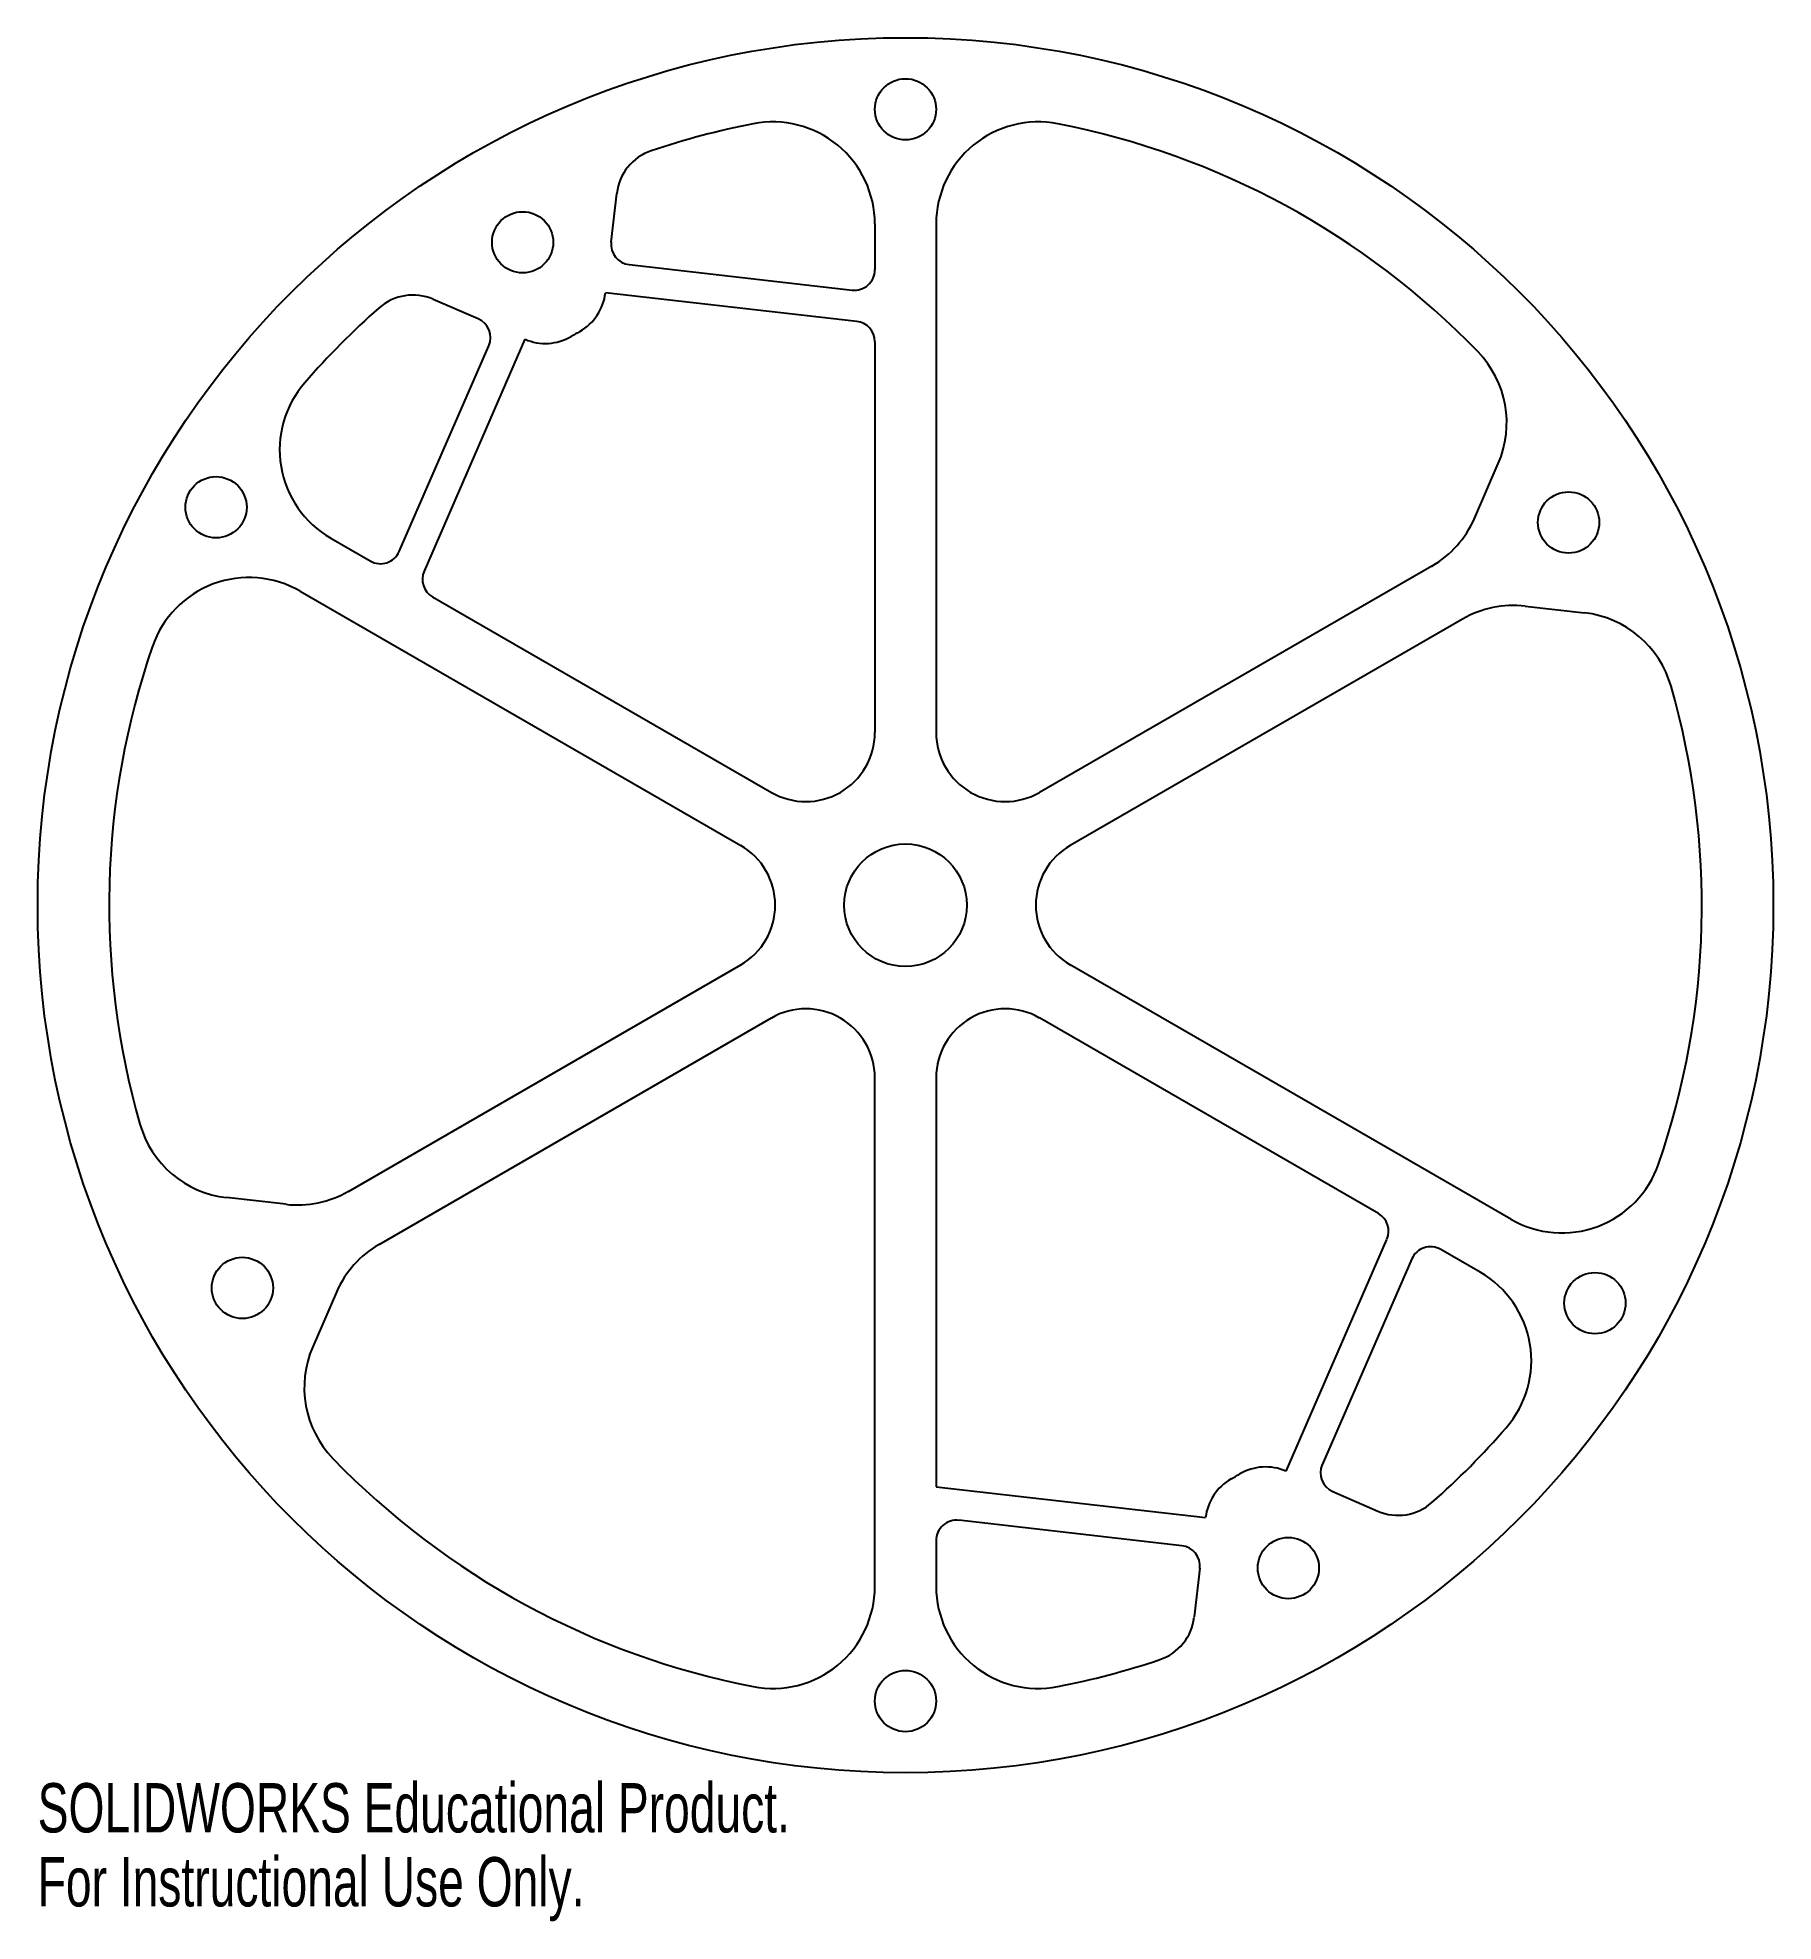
# Model space of a CAD drawing. Header units: millimetres. Extents: x -85 to 85, y -100 to 85.
import ezdxf

# ---------------------------------------------------------------- set-up
doc = ezdxf.new("R2010")
doc.units = ezdxf.units.MM
doc.styles.add('SLDTEXTSTYLE0', font='TXT', dxfattribs={"width": 0.7})

msp = doc.modelspace()

# ---------------------------------------------------------------- linework, layer by layer
at = {"color": 7, "linetype": 'Continuous', "lineweight": 25}
for p, q in [((20.4, 82.52), (20.4, 82.52)), ((-28.82, 64.97), (-28.28, 69.74)), ((-3, 66.75), (-3, 62.26)), ((3, 66.75), (3, 16.91)), ((-27.06, 62.76), (-5.23, 60.27)), ((58.93, 61.26), (58.93, 61.26)), ((-41.86, 57.45), (-46.26, 59.36)), ((-4.77, 57.2), (-29.39, 60)), ((-29.39, 60), (-29.39, 60)), ((-61.26, 58.93), (-61.26, 58.93)), ((-37.27, 55.45), (-47.15, 32.74)), ((-37.27, 55.45), (-37.27, 55.45)), ((-49.58, 34.66), (-40.82, 54.82)), ((-3, 55.21), (-3, 16.91)), ((55.73, 37.9), (58.06, 43.27)), ((-56.3, 35.97), (-52.42, 33.73)), ((51.56, 33.23), (13.14, 11.05)), ((-59.3, 30.77), (-16.14, 5.86)), ((-46.32, 30.21), (-13.14, 11.05)), ((54.56, 28.04), (16.14, 5.86)), ((60.69, 29.31), (66.51, 28.65)), ((-82.52, 20.4), (-82.52, 20.4)), ((-54.56, -28.04), (-16.14, -5.86)), ((59.3, -30.77), (16.14, -5.86)), ((-51.56, -33.23), (-13.14, -11.05)), ((46.32, -30.21), (13.14, -11.05)), ((-3, -66.75), (-3, -16.91)), ((3, -16.91), (3, -57)), ((82.52, -20.4), (82.52, -20.4)), ((-60.69, -29.31), (-66.51, -28.65)), ((37.27, -55.45), (47.15, -32.74)), ((49.58, -34.66), (40.82, -54.82)), ((56.3, -35.97), (52.42, -33.73)), ((-55.73, -37.9), (-58.06, -43.27)), ((3, -57), (29.39, -60)), ((37.27, -55.45), (37.27, -55.45)), ((41.86, -57.45), (46.26, -59.36)), ((61.26, -58.93), (61.26, -58.93)), ((27.06, -62.76), (5.23, -60.27)), ((29.39, -60), (29.39, -60)), ((-58.93, -61.26), (-58.93, -61.26)), ((3, -62.26), (3, -66.75)), ((28.82, -64.97), (28.28, -69.74)), ((-20.4, -82.52), (-20.4, -82.52))]:
    msp.add_line(p, q, dxfattribs=at)
for centre, radius in [((0, 0), 85), ((0, 77.98), 3), ((-37.5, 64.95), 3), ((-67.53, 38.99), 3), ((64.95, 37.5), 3), ((0, 0), 6), ((-64.95, -37.5), 3), ((67.53, -38.99), 3), ((37.5, -64.95), 3), ((0, -77.98), 3)]:
    msp.add_circle(centre, radius, dxfattribs=at)
for centre, radius, start, end in [((0, 0), 78, 101.0214, 108.6232), ((-13, 66.75), 10, 0, 101.0214), ((13, 66.75), 10, 78.9786, 180), ((0, 0), 78, 44.0269, 78.9786), ((-23.31, 69.18), 5, 108.6232, 173.5061), ((-26.84, 64.75), 2, 173.5061, 263.5061), ((-5, 62.26), 2, 263.5061, 0), ((-48.25, 54.78), 5, 66.4939, 131.3768), ((-34.36, 60.57), 5, 299.5643, 353.5061), ((0, 0), 78, 131.3768, 138.9786), ((-42.65, 55.61), 2, 336.4939, 66.4939), ((-35.27, 60.04), 5, 246.4939, 300.4357), ((0, 0), 64.63, 119.5643, 120.4357), ((-5, 55.21), 2, 0, 83.5061), ((48.89, 47.26), 10, 336.4939, 44.0269), ((-51.3, 44.63), 10, 138.9786, 240), ((46.56, 41.89), 10, 300, 336.4939), ((-51.42, 35.46), 2, 240, 336.4939), ((-64.3, 22.11), 10, 60, 161.0214), ((-45.32, 31.94), 2, 156.4939, 240), ((59.56, 19.37), 10, 83.5061, 120), ((65.37, 18.71), 10, 15.9731, 83.5061), ((0, 0), 78, 161.0214, 195.9731), ((0, 0), 78, 341.0214, 15.9731), ((-9.76, 16.91), 6.76, 240, 360), ((9.76, 16.91), 6.76, 180, 300), ((-19.52, 0), 6.76, 300, 60), ((19.52, 0), 6.76, 120, 240), ((-9.76, -16.91), 6.76, 0, 120), ((9.76, -16.91), 6.76, 60, 180), ((-65.37, -18.71), 10, 195.9731, 263.5061), ((64.3, -22.11), 10, 240, 341.0214), ((-59.56, -19.37), 10, 263.5061, 300), ((45.32, -31.94), 2, 336.4939, 60), ((-46.56, -41.89), 10, 120, 156.4939), ((51.42, -35.46), 2, 60, 156.4939), ((51.3, -44.63), 10, 318.9786, 60), ((-48.89, -47.26), 10, 156.4939, 224.0269), ((0, 0), 78, 311.3768, 318.9786), ((0, 0), 78, 224.0269, 258.9786), ((35.27, -60.04), 5, 66.4939, 120.4357), ((42.65, -55.61), 2, 156.4939, 246.4939), ((34.36, -60.57), 5, 119.5643, 173.5061), ((0, 0), 64.63, 299.5643, 300.4357), ((48.25, -54.78), 5, 246.4939, 311.3768), ((5, -62.26), 2, 83.5061, 180), ((26.84, -64.75), 2, 353.5061, 83.5061), ((-13, -66.75), 10, 258.9786, 0), ((13, -66.75), 10, 180, 281.0214), ((23.31, -69.18), 5, 288.6232, 353.5061), ((0, 0), 78, 281.0214, 288.6232)]:
    msp.add_arc(centre, radius, start, end, dxfattribs=at)

# ---------------------------------------------------------------- texts
at = {"color": 7, "linetype": 'Continuous', "char_height": 4.8336, "attachment_point": 1, "style": 'SLDTEXTSTYLE0'}
for s, insert in [('SOLIDWORKS Educational Product.', (-85, -86.02)), ('For Instructional Use Only.', (-85, -93.27))]:
    msp.add_mtext(s, dxfattribs=dict(at, insert=insert))

doc.saveas('drawing.dxf')
